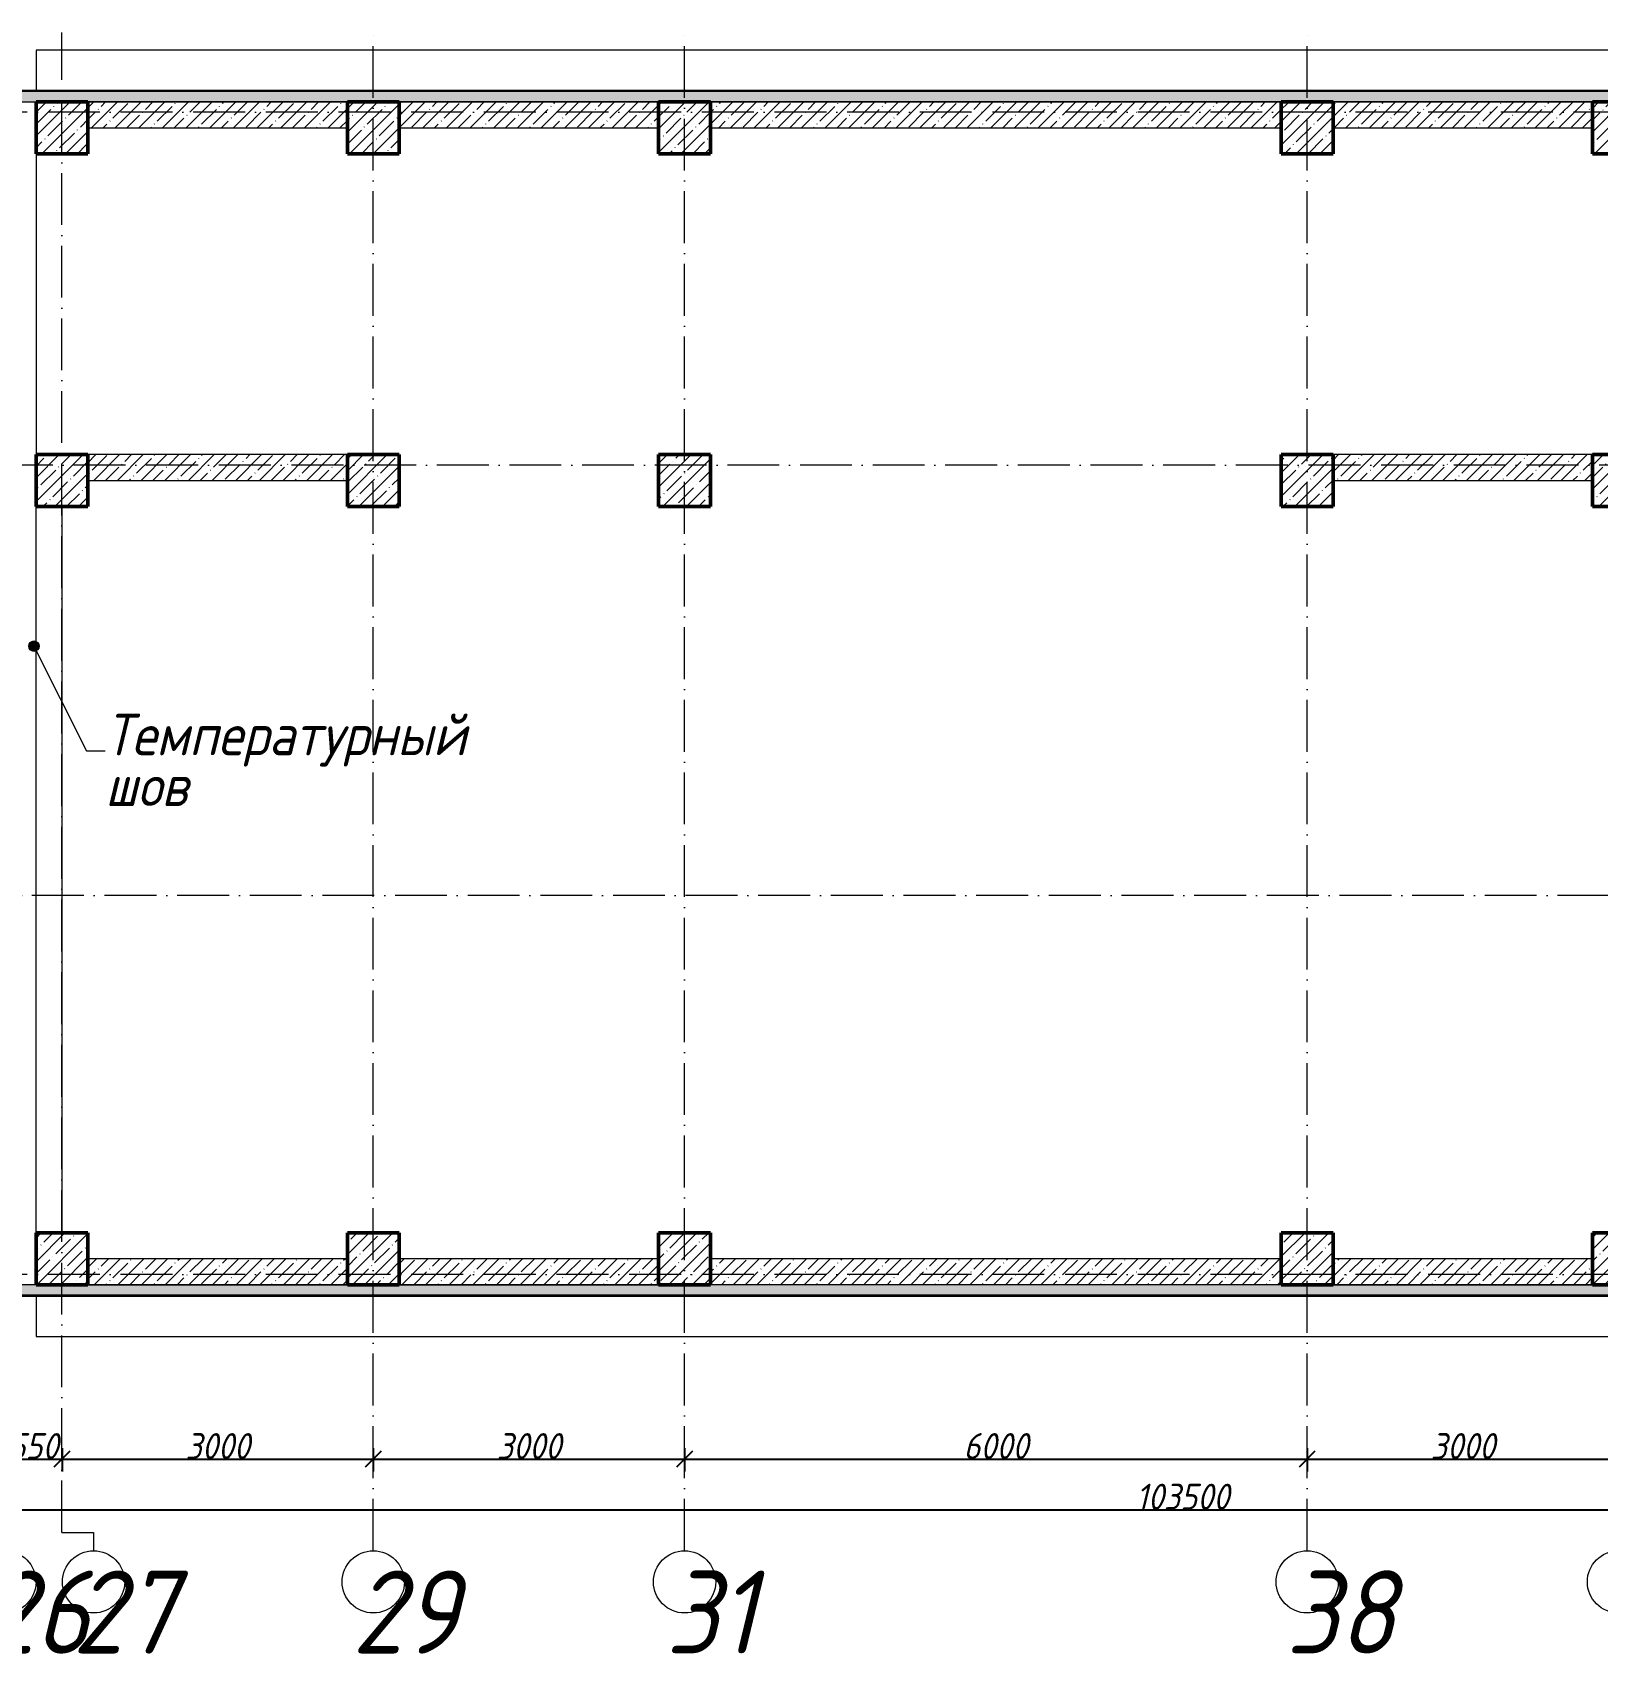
# Model space of a CAD drawing. Header units: millimetres. Extents: x -12989 to 629078, y -109036 to 555275.
# Drawn here: x 551954 to 567037, y 422654 to 438278 of the extents above; entities that cross this region are included whole.
import ezdxf

# ---------------------------------------------------------------- set-up
doc = ezdxf.new("R2010")
doc.units = ezdxf.units.MM
doc.linetypes.add('50_200_ШТРИХ_1Т_ш5_п1_п1_', pattern=[700, 500, -100, 0, -100])
for name, color, linetype, lineweight in [('A-____-____-DIMS', 7, 'Continuous', 9), ('A-FLOR-____-OTLN', 7, 'Continuous', 9), ('A-WALL-____-MCUT', 7, 'Continuous', 13), ('A-WALL-____-MCUT-1', 7, 'Continuous', 9), ('A-WALL-____-MCUT-3', 7, 'Continuous', 9), ('A-WALL-____-OTLN', 7, 'Continuous', 9), ('A-WALL-____-PATT-1', 7, 'Continuous', 9), ('A-WALL-FNSH-MCUT-1', 7, 'Continuous', 9), ('G-____-____-TEXT', 7, 'Continuous', 9), ('S-COLS-____-MCUT', 7, 'Continuous', 50), ('S-COLS-____-OTLN', 7, 'Continuous', 9), ('S-GRID-____-IDEN', 7, 'Continuous', 9), ('S-GRID-____-OTLN', 7, 'Continuous', 9), ('S-GRID-____-OTLN-1', 7, '50_200_ШТРИХ_1Т_ш5_п1_п1_', 9)]:
    doc.layers.add(name, color=color, linetype=linetype, lineweight=lineweight)
doc.styles.add('ISOCPEUR_I', font='isocpeui.ttf', dxfattribs={"width": 0.9, "height": 2.5})
doc.styles.add('ISOCPEUR_I_9', font='isocpeui.ttf', dxfattribs={"width": 0.9, "height": 250})
doc.dimstyles.new('ISO-2_5_0_9К_БОЛЬШОЙ_ОСИ', dxfattribs={"dimscale": 304.8, "dimtxt": 248.995294, "dimasz": 0.492126, "dimexe": 0.393701, "dimexo": 0, "dimgap": 0, "dimtad": 1, "dimdec": 0, "dimzin": 0, "dimdsep": 46, "dimtxsty": 'ISOCPEUR_I_9', "dimblk1": 'OBLIQUE', "dimblk2": 'OBLIQUE', "dimsah": 1, "dimcen": 0.09, "dimdle": 0.393701, "dimazin": 0, "dimtfac": 1, "dimtdec": 4, "dimtix": 1, "dimtmove": 0, "dimatfit": 3, "dimfxl": 1, "dimtvp": 1, "dimtolj": 1, "dimtzin": 0, "dimarcsym": 2})
pattern_1 = [(0, (513638.804, 428127.92), (120.968, 69.841), [80.645, -161.29]), (120, (513638.804, 428127.92), (-120.96808, 69.84086), [80.645, -161.29]), (60, (513638.804, 428127.92), (-8e-05, 139.68186), [0, -161.29, 80.645, 0])]
pattern_2 = [(45, (513638.8, 428127.92), (-114.04925, 114.04925), []), (45, (513752.85, 428127.92), (-114.04925, 114.04925), [201.612, -40.322, 3.353, -36.97])]

# ---------------------------------------------------------------- blocks, each defined once
blk = doc.blocks.new('BSC_Колонна _Прямоугольная - 500х500-V65-АР1_Кладочный план подвала в осях 1-64_А-ГГ')
at = {"layer": 'S-COLS-____-OTLN'}
h = blk.add_hatch(dxfattribs=at)
h.set_pattern_fill('FP_76', color=256, style=0, pattern_type=2)
h.set_pattern_definition([(45, (-50600, 1668.96), (-114.04925, 114.04925), []), (45, (-50485.95, 1668.96), (-114.04925, 114.04925), [201.613, -40.323, 3.353, -36.97])])
h.paths.add_polyline_path([(-250, -250), (250, -250), (250, 250), (-250, 250)], flags=0)
at = {"layer": 'S-COLS-____-MCUT'}
for p, q in [((250, 250), (-250, 250)), ((-250, 250), (-250, -250)), ((250, -250), (250, 250)), ((-250, -250), (250, -250))]:
    blk.add_line(p, q, dxfattribs=at)
blk = doc.blocks.new('BSC_Колонна _Прямоугольная - 500х500-V66-АР1_Кладочный план подвала в осях 1-64_А-ГГ')
at = {"layer": 'S-COLS-____-OTLN'}
h = blk.add_hatch(dxfattribs=at)
h.set_pattern_fill('FP_77', color=256, style=0, pattern_type=2)
h.set_pattern_definition([(45, (-50600, -5831.04), (-114.04925, 114.04925), []), (45, (-50485.95, -5831.04), (-114.04925, 114.04925), [201.613, -40.323, 3.353, -36.97])])
h.paths.add_polyline_path([(-250, -250), (250, -250), (250, 250), (-250, 250)], flags=0)
at = {"layer": 'S-COLS-____-MCUT'}
for p, q in [((250, 250), (-250, 250)), ((-250, 250), (-250, -250)), ((250, -250), (250, 250)), ((-250, -250), (250, -250))]:
    blk.add_line(p, q, dxfattribs=at)
blk = doc.blocks.new('BSC_Колонна _Прямоугольная - 500х500-V67-АР1_Кладочный план подвала в осях 1-64_А-ГГ')
at = {"layer": 'S-COLS-____-OTLN'}
h = blk.add_hatch(dxfattribs=at)
h.set_pattern_fill('FP_78', color=256, style=0, pattern_type=2)
h.set_pattern_definition([(45, (-53600, 1668.96), (-114.04925, 114.04925), []), (45, (-53485.95, 1668.96), (-114.04925, 114.04925), [201.613, -40.323, 3.353, -36.97])])
h.paths.add_polyline_path([(-250, -250), (250, -250), (250, 250), (-250, 250)], flags=0)
at = {"layer": 'S-COLS-____-MCUT'}
for p, q in [((250, 250), (-250, 250)), ((-250, 250), (-250, -250)), ((250, -250), (250, 250)), ((-250, -250), (250, -250))]:
    blk.add_line(p, q, dxfattribs=at)
blk = doc.blocks.new('BSC_Колонна _Прямоугольная - 500х500-V68-АР1_Кладочный план подвала в осях 1-64_А-ГГ')
at = {"layer": 'S-COLS-____-OTLN'}
h = blk.add_hatch(dxfattribs=at)
h.set_pattern_fill('FP_79', color=256, style=0, pattern_type=2)
h.set_pattern_definition([(45, (-53600, -5831.04), (-114.04925, 114.04925), []), (45, (-53485.95, -5831.04), (-114.04925, 114.04925), [201.613, -40.323, 3.353, -36.97])])
h.paths.add_polyline_path([(-250, -250), (250, -250), (250, 250), (-250, 250)], flags=0)
at = {"layer": 'S-COLS-____-MCUT'}
for p, q in [((250, 250), (-250, 250)), ((-250, 250), (-250, -250)), ((250, -250), (250, 250)), ((-250, -250), (250, -250))]:
    blk.add_line(p, q, dxfattribs=at)
blk = doc.blocks.new('BSC_Колонна _Прямоугольная - 500х500-V72-АР1_Кладочный план подвала в осях 1-64_А-ГГ')
at = {"layer": 'S-COLS-____-OTLN'}
h = blk.add_hatch(dxfattribs=at)
h.set_pattern_fill('FP_83', color=256, style=0, pattern_type=2)
h.set_pattern_definition([(45, (-41600, 1668.96), (-114.04925, 114.04925), []), (45, (-41485.95, 1668.96), (-114.04925, 114.04925), [201.613, -40.323, 3.353, -36.97])])
h.paths.add_polyline_path([(-250, -250), (250, -250), (250, 250), (-250, 250)], flags=0)
at = {"layer": 'S-COLS-____-MCUT'}
for p, q in [((250, 250), (-250, 250)), ((-250, 250), (-250, -250)), ((250, -250), (250, 250)), ((-250, -250), (250, -250))]:
    blk.add_line(p, q, dxfattribs=at)
blk = doc.blocks.new('BSC_Колонна _Прямоугольная - 500х500-V95-АР1_Кладочный план подвала в осях 1-64_А-ГГ')
at = {"layer": 'S-COLS-____-OTLN'}
h = blk.add_hatch(dxfattribs=at)
h.set_pattern_fill('FP_107', color=256, style=0, pattern_type=2)
h.set_pattern_definition([(45, (-38600, 1668.96), (-114.04925, 114.04925), []), (45, (-38485.95, 1668.96), (-114.04925, 114.04925), [201.613, -40.323, 3.353, -36.97])])
h.paths.add_polyline_path([(-250, -250), (250, -250), (250, 250), (-250, 250)], flags=0)
at = {"layer": 'S-COLS-____-MCUT'}
for p, q in [((250, 250), (-250, 250)), ((-250, 250), (-250, -250)), ((250, -250), (250, 250)), ((-250, -250), (250, -250))]:
    blk.add_line(p, q, dxfattribs=at)
blk = doc.blocks.new('BSC_Колонна _Прямоугольная - 500х500-V96-АР1_Кладочный план подвала в осях 1-64_А-ГГ')
at = {"layer": 'S-COLS-____-OTLN'}
h = blk.add_hatch(dxfattribs=at)
h.set_pattern_fill('FP_108', color=256, style=0, pattern_type=2)
h.set_pattern_definition([(45, (-38600, -5831.04), (-114.04925, 114.04925), []), (45, (-38485.95, -5831.04), (-114.04925, 114.04925), [201.613, -40.323, 3.353, -36.97])])
h.paths.add_polyline_path([(-250, -250), (250, -250), (250, 250), (-250, 250)], flags=0)
at = {"layer": 'S-COLS-____-MCUT'}
for p, q in [((250, 250), (-250, 250)), ((-250, 250), (-250, -250)), ((250, -250), (250, 250)), ((-250, -250), (250, -250))]:
    blk.add_line(p, q, dxfattribs=at)
blk = doc.blocks.new('BSC_Колонна _Прямоугольная - 500х500-V97-АР1_Кладочный план подвала в осях 1-64_А-ГГ')
at = {"layer": 'S-COLS-____-OTLN'}
h = blk.add_hatch(dxfattribs=at)
h.set_pattern_fill('FP_109', color=256, style=0, pattern_type=2)
h.set_pattern_definition([(45, (-44600, 1668.96), (-114.04925, 114.04925), []), (45, (-44485.95, 1668.96), (-114.04925, 114.04925), [201.613, -40.323, 3.353, -36.97])])
h.paths.add_polyline_path([(-250, -250), (250, -250), (250, 250), (-250, 250)], flags=0)
at = {"layer": 'S-COLS-____-MCUT'}
for p, q in [((250, 250), (-250, 250)), ((-250, 250), (-250, -250)), ((250, -250), (250, 250)), ((-250, -250), (250, -250))]:
    blk.add_line(p, q, dxfattribs=at)
blk = doc.blocks.new('BSC_Колонна _Прямоугольная - 500х500-V98-АР1_Кладочный план подвала в осях 1-64_А-ГГ')
at = {"layer": 'S-COLS-____-OTLN'}
h = blk.add_hatch(dxfattribs=at)
h.set_pattern_fill('FP_110', color=256, style=0, pattern_type=2)
h.set_pattern_definition([(45, (-44600, -5831.04), (-114.04925, 114.04925), []), (45, (-44485.95, -5831.04), (-114.04925, 114.04925), [201.613, -40.323, 3.353, -36.97])])
h.paths.add_polyline_path([(-250, -250), (250, -250), (250, 250), (-250, 250)], flags=0)
at = {"layer": 'S-COLS-____-MCUT'}
for p, q in [((250, 250), (-250, 250)), ((-250, 250), (-250, -250)), ((250, -250), (250, 250)), ((-250, -250), (250, -250))]:
    blk.add_line(p, q, dxfattribs=at)
blk = doc.blocks.new('BSC_Колонна _Прямоугольная - 500х500-V126-АР1_Кладочный план подвала в осях 1-64_А-ГГ')
at = {"layer": 'S-COLS-____-OTLN'}
h = blk.add_hatch(dxfattribs=at)
h.set_pattern_fill('FP_141', color=256, style=0, pattern_type=2)
h.set_pattern_definition([(45, (-53600, -9231.04), (-114.04925, 114.04925), []), (45, (-53485.95, -9231.04), (-114.04925, 114.04925), [201.613, -40.323, 3.353, -36.97])])
h.paths.add_polyline_path([(-250, -250), (250, -250), (250, 250), (-250, 250)], flags=0)
at = {"layer": 'S-COLS-____-MCUT'}
for p, q in [((250, 250), (-250, 250)), ((-250, 250), (-250, -250)), ((250, -250), (250, 250)), ((-250, -250), (250, -250))]:
    blk.add_line(p, q, dxfattribs=at)
blk = doc.blocks.new('BSC_Колонна _Прямоугольная - 500х500-V141-АР1_Кладочный план подвала в осях 1-64_А-ГГ')
at = {"layer": 'S-COLS-____-OTLN'}
h = blk.add_hatch(dxfattribs=at)
h.set_pattern_fill('FP_157', color=256, style=0, pattern_type=2)
h.set_pattern_definition([(45, (-41600, -5831.04), (-114.04925, 114.04925), []), (45, (-41485.95, -5831.04), (-114.04925, 114.04925), [201.613, -40.323, 3.353, -36.97])])
h.paths.add_polyline_path([(-250, -250), (250, -250), (250, 250), (-250, 250)], flags=0)
at = {"layer": 'S-COLS-____-MCUT'}
for p, q in [((250, 250), (-250, 250)), ((-250, 250), (-250, -250)), ((250, -250), (250, 250)), ((-250, -250), (250, -250))]:
    blk.add_line(p, q, dxfattribs=at)
blk = doc.blocks.new('Ось сетки - Круг_Ø6_00__ISO-2_5_0_9K_-25732049-АР1_Кладочный план подвала в осях 1-64_А-ГГ')
at = {"layer": 'S-GRID-____-IDEN'}
blk.add_circle((0, 0), 3, dxfattribs=at)
blk = doc.blocks.new('_Oblique')
at = {"color": 0, "linetype": 'ByBlock', "lineweight": -2}
blk.add_line((-0.5, -0.5), (0.5, 0.5), dxfattribs=at)
blk = doc.blocks.new('*D6472')
at = {"layer": 'A-____-____-DIMS', "color": 0, "lineweight": -2, "transparency": 16777216}
for p, q in [((551569, 424529), (552359, 424529)), ((551689, 424635), (551689, 424409)), ((552239, 424635), (552239, 424409))]:
    blk.add_line(p, q, dxfattribs=at)
at = {"layer": 'Defpoints', "color": 0, "transparency": 16777216}
for p in [(551689, 424635), (552239, 424635), (552239, 424529)]:
    blk.add_point(p, dxfattribs=at)
at = {"layer": 'A-____-____-DIMS', "color": 0, "lineweight": -2, "transparency": 16777216, "xscale": 150, "yscale": 150, "zscale": 150, "rotation": 180}
blk.add_blockref('_Oblique', (551689, 424529), dxfattribs=at)
at = {"layer": 'A-____-____-DIMS', "color": 0, "lineweight": -2, "transparency": 16777216, "xscale": 150, "yscale": 150, "zscale": 150}
blk.add_blockref('_Oblique', (552239, 424529), dxfattribs=at)
at = {"layer": 'A-____-____-DIMS', "color": 0, "transparency": 16777216, "insert": (551964, 424654), "char_height": 250, "width": 568.86, "attachment_point": 5, "style": 'ISOCPEUR_I_9'}
blk.add_mtext('\\A1;550', dxfattribs=at)
blk = doc.blocks.new('*D6473')
at = {"layer": 'A-____-____-DIMS', "color": 0, "lineweight": -2, "transparency": 16777216}
for p, q in [((552119, 424529), (555359, 424529)), ((552239, 424635), (552239, 424409)), ((555239, 424635), (555239, 424409))]:
    blk.add_line(p, q, dxfattribs=at)
at = {"layer": 'Defpoints', "color": 0, "transparency": 16777216}
for p in [(552239, 424635), (555239, 424635), (555239, 424529)]:
    blk.add_point(p, dxfattribs=at)
at = {"layer": 'A-____-____-DIMS', "color": 0, "lineweight": -2, "transparency": 16777216, "xscale": 150, "yscale": 150, "zscale": 150, "rotation": 180}
blk.add_blockref('_Oblique', (552239, 424529), dxfattribs=at)
at = {"layer": 'A-____-____-DIMS', "color": 0, "lineweight": -2, "transparency": 16777216, "xscale": 150, "yscale": 150, "zscale": 150}
blk.add_blockref('_Oblique', (555239, 424529), dxfattribs=at)
at = {"layer": 'A-____-____-DIMS', "color": 0, "transparency": 16777216, "insert": (553739, 424654), "char_height": 250, "width": 758.48, "attachment_point": 5, "style": 'ISOCPEUR_I_9'}
blk.add_mtext('\\A1;3000', dxfattribs=at)
blk = doc.blocks.new('*D6474')
at = {"layer": 'A-____-____-DIMS', "color": 0, "lineweight": -2, "transparency": 16777216}
for p, q in [((555119, 424529), (558359, 424529)), ((555239, 424635), (555239, 424409)), ((558239, 424635), (558239, 424409))]:
    blk.add_line(p, q, dxfattribs=at)
at = {"layer": 'Defpoints', "color": 0, "transparency": 16777216}
for p in [(555239, 424635), (558239, 424635), (558239, 424529)]:
    blk.add_point(p, dxfattribs=at)
at = {"layer": 'A-____-____-DIMS', "color": 0, "lineweight": -2, "transparency": 16777216, "xscale": 150, "yscale": 150, "zscale": 150, "rotation": 180}
blk.add_blockref('_Oblique', (555239, 424529), dxfattribs=at)
at = {"layer": 'A-____-____-DIMS', "color": 0, "lineweight": -2, "transparency": 16777216, "xscale": 150, "yscale": 150, "zscale": 150}
blk.add_blockref('_Oblique', (558239, 424529), dxfattribs=at)
at = {"layer": 'A-____-____-DIMS', "color": 0, "transparency": 16777216, "insert": (556739, 424654), "char_height": 250, "width": 758.48, "attachment_point": 5, "style": 'ISOCPEUR_I_9'}
blk.add_mtext('\\A1;3000', dxfattribs=at)
blk = doc.blocks.new('*D6475')
at = {"layer": 'A-____-____-DIMS', "color": 0, "lineweight": -2, "transparency": 16777216}
for p, q in [((558119, 424529), (564359, 424529)), ((558239, 424635), (558239, 424409)), ((564239, 424635), (564239, 424409))]:
    blk.add_line(p, q, dxfattribs=at)
at = {"layer": 'Defpoints', "color": 0, "transparency": 16777216}
for p in [(558239, 424635), (564239, 424635), (564239, 424529)]:
    blk.add_point(p, dxfattribs=at)
at = {"layer": 'A-____-____-DIMS', "color": 0, "lineweight": -2, "transparency": 16777216, "xscale": 150, "yscale": 150, "zscale": 150, "rotation": 180}
blk.add_blockref('_Oblique', (558239, 424529), dxfattribs=at)
at = {"layer": 'A-____-____-DIMS', "color": 0, "lineweight": -2, "transparency": 16777216, "xscale": 150, "yscale": 150, "zscale": 150}
blk.add_blockref('_Oblique', (564239, 424529), dxfattribs=at)
at = {"layer": 'A-____-____-DIMS', "color": 0, "transparency": 16777216, "insert": (561239, 424654), "char_height": 250, "width": 758.48, "attachment_point": 5, "style": 'ISOCPEUR_I_9'}
blk.add_mtext('\\A1;6000', dxfattribs=at)
blk = doc.blocks.new('*D6476')
at = {"layer": 'A-____-____-DIMS', "color": 0, "lineweight": -2, "transparency": 16777216}
for p, q in [((564119, 424529), (567359, 424529)), ((564239, 424635), (564239, 424409)), ((567239, 424635), (567239, 424409))]:
    blk.add_line(p, q, dxfattribs=at)
at = {"layer": 'Defpoints', "color": 0, "transparency": 16777216}
for p in [(564239, 424635), (567239, 424635), (567239, 424529)]:
    blk.add_point(p, dxfattribs=at)
at = {"layer": 'A-____-____-DIMS', "color": 0, "lineweight": -2, "transparency": 16777216, "xscale": 150, "yscale": 150, "zscale": 150, "rotation": 180}
blk.add_blockref('_Oblique', (564239, 424529), dxfattribs=at)
at = {"layer": 'A-____-____-DIMS', "color": 0, "lineweight": -2, "transparency": 16777216, "xscale": 150, "yscale": 150, "zscale": 150}
blk.add_blockref('_Oblique', (567239, 424529), dxfattribs=at)
at = {"layer": 'A-____-____-DIMS', "color": 0, "transparency": 16777216, "insert": (565739, 424654), "char_height": 250, "width": 758.48, "attachment_point": 5, "style": 'ISOCPEUR_I_9'}
blk.add_mtext('\\A1;3000', dxfattribs=at)
blk = doc.blocks.new('*D6491')
at = {"layer": 'A-____-____-DIMS', "color": 0, "lineweight": -2, "transparency": 16777216}
for p, q in [((511289, 424147), (511289, 423921)), ((614789, 424147), (614789, 423921)), ((511169, 424041), (614909, 424041))]:
    blk.add_line(p, q, dxfattribs=at)
at = {"layer": 'Defpoints', "color": 0, "transparency": 16777216}
for p in [(511289, 424147), (614789, 424147), (614789, 424041)]:
    blk.add_point(p, dxfattribs=at)
at = {"layer": 'A-____-____-DIMS', "color": 0, "lineweight": -2, "transparency": 16777216, "xscale": 150, "yscale": 150, "zscale": 150, "rotation": 180}
blk.add_blockref('_Oblique', (511289, 424041), dxfattribs=at)
at = {"layer": 'A-____-____-DIMS', "color": 0, "lineweight": -2, "transparency": 16777216, "xscale": 150, "yscale": 150, "zscale": 150}
blk.add_blockref('_Oblique', (614789, 424041), dxfattribs=at)
at = {"layer": 'A-____-____-DIMS', "color": 0, "transparency": 16777216, "insert": (563039, 424166), "char_height": 250, "width": 1080.26, "attachment_point": 5, "style": 'ISOCPEUR_I_9'}
blk.add_mtext('\\A1;103500', dxfattribs=at)

msp = doc.modelspace()

# ---------------------------------------------------------------- hatches: boundary and pattern name
at = {"layer": 'A-WALL-____-PATT-1'}
h = msp.add_hatch(dxfattribs=at)
h.set_pattern_fill('FP_91', color=256, style=0, pattern_type=2)
h.set_pattern_definition(pattern_1)
h.paths.add_polyline_path([(588028.8036, 437608.9591), (588036.8036, 437608.9591), (588036.8036, 437710.9591), (537190.8036, 437710.9591), (537190.8036, 437610.9591), (588028.8036, 437610.9591)], flags=0)
h = msp.add_hatch(dxfattribs=at)
h.set_pattern_fill('FP_1', color=256, style=0, pattern_type=2)
h.set_pattern_definition(pattern_2)
h.paths.add_polyline_path([(554988.8036, 437358.9591), (554988.8036, 437608.9591), (552488.8036, 437608.9591), (552488.8036, 437358.9591)], flags=0)
h = msp.add_hatch(dxfattribs=at)
h.set_pattern_fill('FP_1', color=256, style=0, pattern_type=2)
h.set_pattern_definition(pattern_2)
h.paths.add_polyline_path([(557988.8036, 437358.9591), (557988.8036, 437608.9591), (555488.8036, 437608.9591), (555488.8036, 437358.9591)], flags=0)
h = msp.add_hatch(dxfattribs=at)
h.set_pattern_fill('FP_1', color=256, style=0, pattern_type=2)
h.set_pattern_definition(pattern_2)
h.paths.add_polyline_path([(563988.8036, 437358.9591), (563988.8036, 437608.9591), (558488.8036, 437608.9591), (558488.8036, 437358.9591), (563113.5261, 437358.9591)], flags=0)
h = msp.add_hatch(dxfattribs=at)
h.set_pattern_fill('FP_1', color=256, style=0, pattern_type=2)
h.set_pattern_definition(pattern_2)
h.paths.add_polyline_path([(566988.8036, 437358.9591), (566988.8036, 437608.9591), (564488.8036, 437608.9591), (564488.8036, 437358.9591)], flags=0)
h = msp.add_hatch(dxfattribs=at)
h.set_pattern_fill('FP_1', color=256, style=0, pattern_type=2)
h.set_pattern_definition(pattern_2)
h.paths.add_polyline_path([(554988.8036, 433958.9591), (554988.8036, 434208.9591), (552488.8036, 434208.9591), (552488.8036, 433958.9591)], flags=0)
h = msp.add_hatch(dxfattribs=at)
h.set_pattern_fill('FP_1', color=256, style=0, pattern_type=2)
h.set_pattern_definition(pattern_2)
h.paths.add_polyline_path([(566988.8036, 433958.9591), (566988.8036, 434208.9591), (564488.8036, 434208.9591), (564488.8036, 433958.9591)], flags=0)
h = msp.add_hatch(dxfattribs=at)
h.set_pattern_fill('FP_1', color=256, style=0, pattern_type=2)
h.set_pattern_definition(pattern_2)
h.paths.add_polyline_path([(554988.8036, 426208.9591), (554988.8036, 426458.9591), (552488.8036, 426458.9591), (552488.8036, 426208.9591)], flags=0)
h = msp.add_hatch(dxfattribs=at)
h.set_pattern_fill('FP_1', color=256, style=0, pattern_type=2)
h.set_pattern_definition(pattern_2)
h.paths.add_polyline_path([(557988.8036, 426208.9591), (557988.8036, 426458.9591), (555488.8036, 426458.9591), (555488.8036, 426208.9591)], flags=0)
h = msp.add_hatch(dxfattribs=at)
h.set_pattern_fill('FP_1', color=256, style=0, pattern_type=2)
h.set_pattern_definition(pattern_2)
h.paths.add_polyline_path([(563988.8036, 426208.9591), (563988.8036, 426458.9591), (558488.8036, 426458.9591), (558488.8036, 426208.9591), (563113.5261, 426208.9591)], flags=0)
h = msp.add_hatch(dxfattribs=at)
h.set_pattern_fill('FP_1', color=256, style=0, pattern_type=2)
h.set_pattern_definition(pattern_2)
h.paths.add_polyline_path([(566988.8036, 426208.9591), (566988.8036, 426458.9591), (564488.8036, 426458.9591), (564488.8036, 426208.9591)], flags=0)
h = msp.add_hatch(dxfattribs=at)
h.set_pattern_fill('FP_91', color=256, style=0, pattern_type=2)
h.set_pattern_definition(pattern_1)
h.paths.add_polyline_path([(614990.8036, 426106.9591), (614990.8036, 426206.9591), (511186.8036, 426206.9591), (511186.8036, 426106.9591), (612603.6164, 426106.9591)], flags=0)
at = {"layer": 'G-____-____-TEXT'}
h = msp.add_hatch(color=256, dxfattribs=at)
edge = h.paths.add_edge_path(flags=0)
edge.add_arc((551968.798, 432363.3234), 50, 0, 360)
at = {"layer": 'S-COLS-____-OTLN'}
h = msp.add_hatch(dxfattribs=at)
h.set_pattern_fill('FP_1', color=256, style=0, pattern_type=2)
h.set_pattern_definition(pattern_2)
h.paths.add_polyline_path([(551988.8036, 437108.9591), (552488.8036, 437108.9591), (552488.8036, 437608.9591), (551988.8036, 437608.9591)], flags=0)
h = msp.add_hatch(dxfattribs=at)
h.set_pattern_fill('FP_1', color=256, style=0, pattern_type=2)
h.set_pattern_definition(pattern_2)
h.paths.add_polyline_path([(554988.8036, 437108.9591), (555488.8036, 437108.9591), (555488.8036, 437608.9591), (554988.8036, 437608.9591)], flags=0)
h = msp.add_hatch(dxfattribs=at)
h.set_pattern_fill('FP_1', color=256, style=0, pattern_type=2)
h.set_pattern_definition(pattern_2)
h.paths.add_polyline_path([(558488.8036, 437108.9591), (558488.8036, 437608.9591), (557988.8036, 437608.9591), (557988.8036, 437108.9591)], flags=0)
h = msp.add_hatch(dxfattribs=at)
h.set_pattern_fill('FP_1', color=256, style=0, pattern_type=2)
h.set_pattern_definition(pattern_2)
h.paths.add_polyline_path([(563988.8036, 437108.9591), (564488.8036, 437108.9591), (564488.8036, 437608.9591), (563988.8036, 437608.9591)], flags=0)

# ---------------------------------------------------------------- linework, layer by layer
at = {"layer": 'A-FLOR-____-OTLN'}
for p, q in [((585488.8036, 438108.9591), (551988.8036, 438108.9591)), ((551988.8036, 438108.9591), (551988.8036, 437718.9591)), ((551988.8036, 437108.9591), (551988.8036, 434208.9591)), ((551988.8036, 426098.9591), (551988.8036, 425708.9591)), ((551988.8036, 425708.9591), (585488.8036, 425708.9591))]:
    msp.add_line(p, q, dxfattribs=at)
at = {"layer": 'A-WALL-____-MCUT'}
for p, q in [((537290.8036, 437710.9591), (588036.8036, 437710.9591)), ((588028.8036, 437718.9591), (537298.8036, 437718.9591)), ((511078.8036, 426098.9591), (614998.8036, 426098.9591)), ((614990.8036, 426106.9591), (511086.8036, 426106.9591))]:
    msp.add_line(p, q, dxfattribs=at)
at = {"layer": 'A-WALL-____-MCUT-1'}
for p, q in [((554988.8036, 437608.9591), (552488.8036, 437608.9591)), ((552488.8036, 437608.9591), (552488.8036, 437358.9591)), ((554988.8036, 437358.9591), (554988.8036, 437608.9591)), ((557988.8036, 437608.9591), (555488.8036, 437608.9591)), ((555488.8036, 437608.9591), (555488.8036, 437358.9591)), ((557988.8036, 437358.9591), (557988.8036, 437608.9591)), ((563988.8036, 437608.9591), (558488.8036, 437608.9591)), ((558488.8036, 437608.9591), (558488.8036, 437358.9591)), ((563988.8036, 437358.9591), (563988.8036, 437608.9591)), ((566988.8036, 437608.9591), (564488.8036, 437608.9591)), ((564488.8036, 437608.9591), (564488.8036, 437358.9591)), ((552488.8036, 437358.9591), (554988.8036, 437358.9591)), ((555488.8036, 437358.9591), (557988.8036, 437358.9591)), ((558488.8036, 437358.9591), (563988.8036, 437358.9591)), ((564488.8036, 437358.9591), (566988.8036, 437358.9591)), ((554988.8036, 434208.9591), (552488.8036, 434208.9591)), ((566988.8036, 434208.9591), (564488.8036, 434208.9591)), ((552488.8036, 433958.9591), (554988.8036, 433958.9591)), ((564488.8036, 433958.9591), (566988.8036, 433958.9591)), ((554988.8036, 426458.9591), (552488.8036, 426458.9591)), ((557988.8036, 426458.9591), (555488.8036, 426458.9591)), ((563988.8036, 426458.9591), (558488.8036, 426458.9591)), ((566988.8036, 426458.9591), (564488.8036, 426458.9591)), ((552488.8036, 426208.9591), (554988.8036, 426208.9591)), ((555488.8036, 426208.9591), (557988.8036, 426208.9591)), ((563988.8036, 426208.9591), (558488.8036, 426208.9591)), ((564488.8036, 426208.9591), (566988.8036, 426208.9591))]:
    msp.add_line(p, q, dxfattribs=at)
at = {"layer": 'A-WALL-____-MCUT-3'}
for p, q in [((537188.8036, 437610.9591), (588138.8036, 437610.9591)), ((614890.8036, 426206.9591), (511186.8036, 426206.9591))]:
    msp.add_line(p, q, dxfattribs=at)
at = {"layer": 'A-WALL-____-OTLN'}
for p, q in [((551988.8036, 426708.9591), (551988.8036, 433708.9591)), ((552238.8036, 433708.9591), (552238.8036, 426708.9591))]:
    msp.add_line(p, q, dxfattribs=at)
at = {"layer": 'A-WALL-FNSH-MCUT-1'}
for p, q in [((551938.8036, 437608.9591), (564488.8036, 437608.9591)), ((551988.8036, 426208.9591), (551938.8036, 426208.9591))]:
    msp.add_line(p, q, dxfattribs=at)
at = {"layer": 'G-____-____-TEXT'}
for p, q in [((551968.798, 432363.3234), (552475.8545, 431355.94)), ((552475.8545, 431355.94), (552655.5425, 431355.94))]:
    msp.add_line(p, q, dxfattribs=at)
msp.add_circle((551968.798, 432363.3234), 50, dxfattribs=at)
at = {"layer": 'S-COLS-____-MCUT'}
for p, q in [((552488.8036, 437608.9591), (551988.8036, 437608.9591)), ((551988.8036, 437608.9591), (551988.8036, 437108.9591)), ((552488.8036, 437108.9591), (552488.8036, 437608.9591)), ((555488.8036, 437608.9591), (554988.8036, 437608.9591)), ((554988.8036, 437608.9591), (554988.8036, 437108.9591)), ((555488.8036, 437108.9591), (555488.8036, 437608.9591)), ((558488.8036, 437608.9591), (557988.8036, 437608.9591)), ((557988.8036, 437608.9591), (557988.8036, 437108.9591)), ((558488.8036, 437108.9591), (558488.8036, 437608.9591)), ((564488.8036, 437608.9591), (563988.8036, 437608.9591)), ((563988.8036, 437608.9591), (563988.8036, 437108.9591)), ((564488.8036, 437108.9591), (564488.8036, 437608.9591)), ((551988.8036, 437108.9591), (552488.8036, 437108.9591)), ((554988.8036, 437108.9591), (555488.8036, 437108.9591)), ((557988.8036, 437108.9591), (558488.8036, 437108.9591)), ((563988.8036, 437108.9591), (564488.8036, 437108.9591))]:
    msp.add_line(p, q, dxfattribs=at)
at = {"layer": 'S-GRID-____-OTLN'}
for p, q in [((552238.8036, 423820.6693), (552543.0335, 423820.6693)), ((552543.0335, 423820.6693), (552543.0335, 423645.3108))]:
    msp.add_line(p, q, dxfattribs=at)
at = {"layer": 'S-GRID-____-OTLN-1'}
for p, q in [((552238.8036, 423820.6693), (552238.8036, 438278.4565)), ((555238.8036, 423645.3108), (555238.8036, 438278.4565)), ((558238.8036, 423645.3108), (558238.8036, 438278.4565)), ((564238.8036, 423645.3108), (564238.8036, 438278.4565)), ((617713.2102, 437508.9591), (509176.2739, 437508.9591)), ((603957.5909, 434108.9591), (508970.0334, 434108.9591)), ((617557.3972, 429958.9591), (508970.0334, 429958.9591)), ((617713.2102, 426308.9591), (508970.0334, 426308.9591))]:
    msp.add_line(p, q, dxfattribs=at)

# ---------------------------------------------------------------- block references
at = {"layer": 'S-COLS-____-OTLN'}
for name, p in [('BSC_Колонна _Прямоугольная - 500х500-V126-АР1_Кладочный план подвала в осях 1-64_А-ГГ', (567238.8036, 437358.9591)), ('BSC_Колонна _Прямоугольная - 500х500-V96-АР1_Кладочный план подвала в осях 1-64_А-ГГ', (552238.8036, 433958.9591)), ('BSC_Колонна _Прямоугольная - 500х500-V141-АР1_Кладочный план подвала в осях 1-64_А-ГГ', (555238.8036, 433958.9591)), ('BSC_Колонна _Прямоугольная - 500х500-V98-АР1_Кладочный план подвала в осях 1-64_А-ГГ', (558238.8036, 433958.9591)), ('BSC_Колонна _Прямоугольная - 500х500-V66-АР1_Кладочный план подвала в осях 1-64_А-ГГ', (564238.8036, 433958.9591)), ('BSC_Колонна _Прямоугольная - 500х500-V68-АР1_Кладочный план подвала в осях 1-64_А-ГГ', (567238.8036, 433958.9591)), ('BSC_Колонна _Прямоугольная - 500х500-V95-АР1_Кладочный план подвала в осях 1-64_А-ГГ', (552238.8036, 426458.9591)), ('BSC_Колонна _Прямоугольная - 500х500-V72-АР1_Кладочный план подвала в осях 1-64_А-ГГ', (555238.8036, 426458.9591)), ('BSC_Колонна _Прямоугольная - 500х500-V97-АР1_Кладочный план подвала в осях 1-64_А-ГГ', (558238.8036, 426458.9591)), ('BSC_Колонна _Прямоугольная - 500х500-V65-АР1_Кладочный план подвала в осях 1-64_А-ГГ', (564238.8036, 426458.9591)), ('BSC_Колонна _Прямоугольная - 500х500-V67-АР1_Кладочный план подвала в осях 1-64_А-ГГ', (567238.8036, 426458.9591))]:
    msp.add_blockref(name, p, dxfattribs=at)
at = {"layer": 'S-GRID-____-IDEN', "xscale": 99.99999999999993, "yscale": 99.99999999999993, "zscale": 99.99999999999993}
for p in [(551688.8036, 423345.3108), (552543.0335, 423345.3108), (555238.8036, 423345.3108), (558238.8036, 423345.3108), (564238.8036, 423345.3108), (567238.8036, 423345.3108)]:
    msp.add_blockref('Ось сетки - Круг_Ø6_00__ISO-2_5_0_9K_-25732049-АР1_Кладочный план подвала в осях 1-64_А-ГГ', p, dxfattribs=at)

# ---------------------------------------------------------------- texts
at = {"layer": 'G-____-____-TEXT', "char_height": 400, "attachment_point": 1, "style": 'ISOCPEUR_I'}
for s, insert, width in [('Температурный', (552655.5425, 431711.7941), 2763.416813), ('шов', (552655.5425, 431222.315), 656.582063)]:
    msp.add_mtext(s, dxfattribs=dict(at, insert=insert, width=width))
at = {"layer": 'S-GRID-____-IDEN', "char_height": 800, "attachment_point": 1, "style": 'ISOCPEUR_I'}
for s, insert, width in [('26', (551483.8752, 423454.0855), 404.0505), ('27', (552338.1051, 423454.0855), 404.0505), ('29', (555033.8752, 423454.0855), 404.0505), ('31', (558057.7252, 423454.0855), 346.329), ('38', (564033.8752, 423454.0855), 404.0505)]:
    msp.add_mtext(s, dxfattribs=dict(at, insert=insert, width=width))

# ---------------------------------------------------------------- dimensions: what is measured, and where the dimension line sits
at = {"layer": 'A-____-____-DIMS'}
for base, p1, p2, override, picture, middle in [((552238.8036, 424529.3942), (551688.8036, 424635.4602), (552238.8036, 424635.4602), {"dimtxt": 400, "dimpost": '<>', "dimfxl": 550}, '*D6472', (551963.8036, 424654.3942)), ((555238.8036, 424529.3942), (552238.8036, 424635.4602), (555238.8036, 424635.4602), {"dimtxt": 400, "dimpost": '<>', "dimfxl": 3000}, '*D6473', (553738.8036, 424654.3942)), ((558238.8036, 424529.3942), (555238.8036, 424635.4602), (558238.8036, 424635.4602), {"dimtxt": 400, "dimpost": '<>', "dimfxl": 3000}, '*D6474', (556738.8036, 424654.3942)), ((564238.8036, 424529.3942), (558238.8036, 424635.4602), (564238.8036, 424635.4602), {"dimtxt": 400, "dimpost": '<>', "dimfxl": 6000}, '*D6475', (561238.8036, 424654.3942)), ((567238.8036, 424529.3942), (564238.8036, 424635.4602), (567238.8036, 424635.4602), {"dimtxt": 400, "dimpost": '<>', "dimfxl": 3000}, '*D6476', (565738.8036, 424654.3942)), ((614788.8036, 424041.1871), (511288.8036, 424147.2531), (614788.8036, 424147.2531), {"dimtxt": 400, "dimpost": '<>', "dimfxl": 103500}, '*D6491', (563038.8036, 424166.1871))]:
    dim = msp.add_linear_dim(base=base, p1=p1, p2=p2, dimstyle='ISO-2_5_0_9К_БОЛЬШОЙ_ОСИ', override=override, dxfattribs=at)
    dim.commit()
    dim.dimension.update_dxf_attribs({"geometry": picture, "text_midpoint": middle})

doc.saveas('drawing.dxf')
